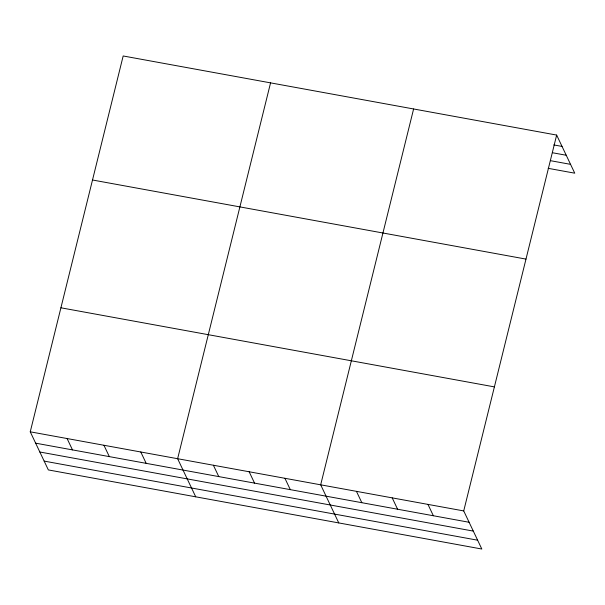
<?xml version="1.0" encoding="UTF-8"?>
<svg xmlns="http://www.w3.org/2000/svg" width="605" height="605" viewBox="0 0 605 605"><rect width="100%" height="100%" fill="white"/><g stroke="black" fill="none" stroke-linecap="round" stroke-linejoin="round"><path stroke-width="0.91" d="M556.653 135.074L463.725 510.923L481.822 549.03L48.347 469.926L30.25 431.819L123.178 55.97L556.653 135.074L574.75 173.181L548.16 168.326M270.564 82.87L177.628 458.711L195.725 496.818M413.608 108.968L320.68 484.817L338.77 522.924M553.794 144.92L562.045 146.425M552.486 152.747L566.242 155.251M550.384 160.665L570.56 164.348M92.512 180.003L525.987 259.099M60.916 307.794L494.391 386.89M30.25 431.819L463.725 510.923M35.642 443.17L469.117 522.274M39.832 452.003L473.307 531.099M44.15 461.101L477.625 540.197M427.962 504.396L433.354 515.747M392.199 497.87L397.591 509.221M356.443 491.343L361.828 502.695M284.917 478.29L290.309 489.642M249.154 471.764L254.546 483.115M213.391 465.237L218.783 476.596M140.784 451.988L146.176 463.347M103.939 445.265L109.331 456.624M67.094 438.542L72.487 449.901"/></g></svg>
